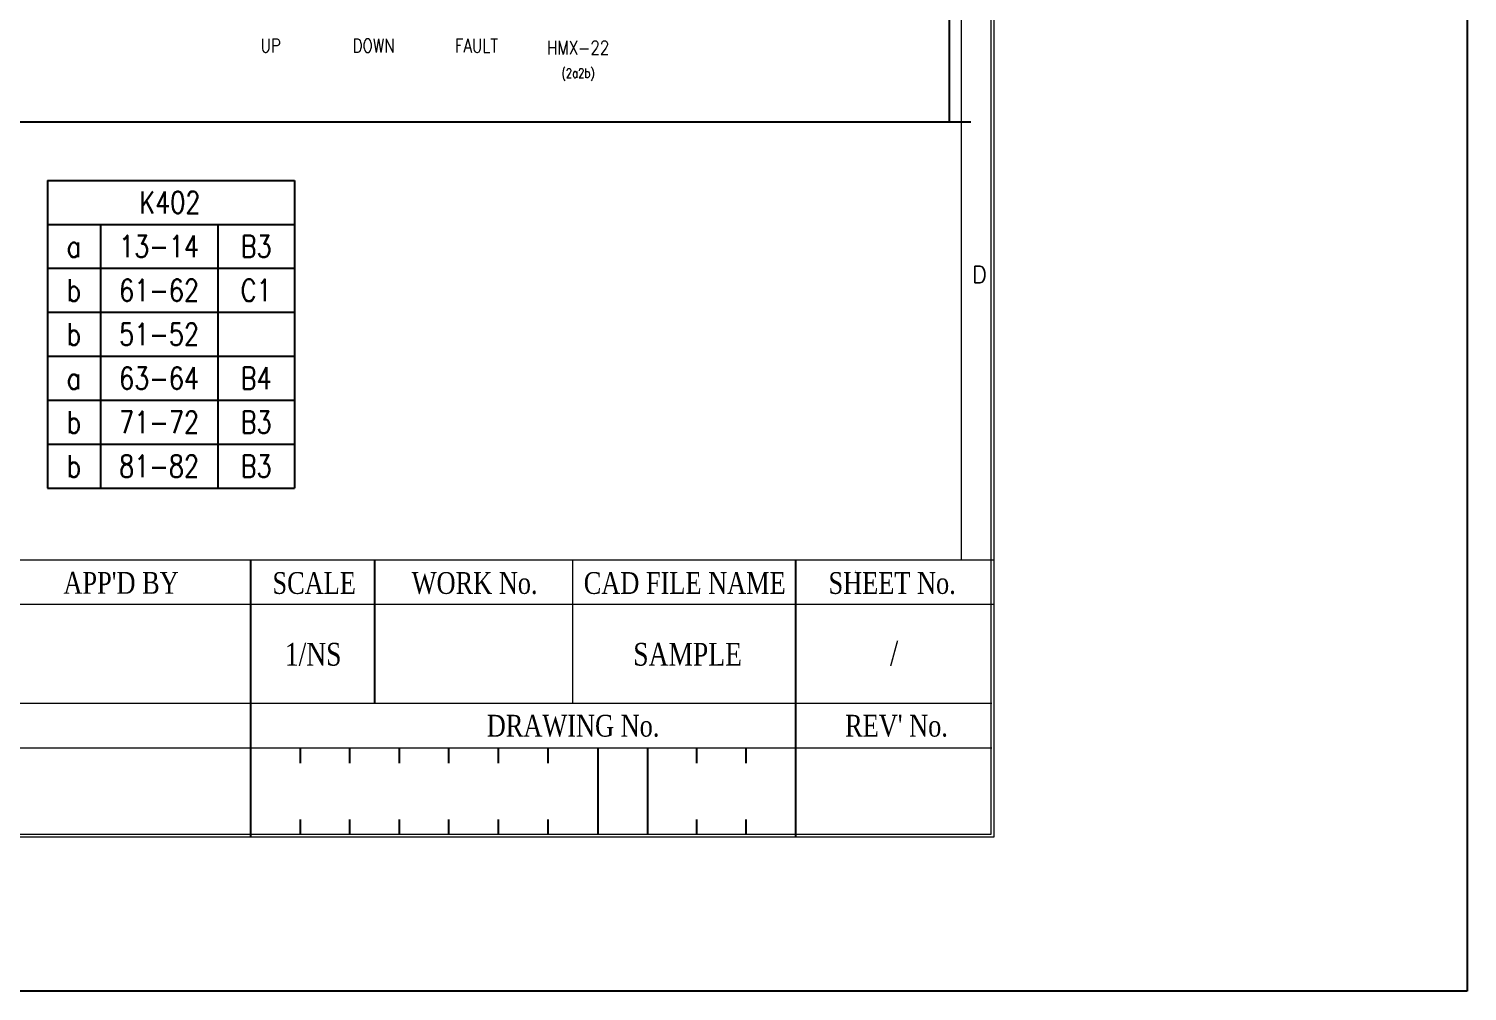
# Model space of a CAD drawing. Header units: millimetres. Extents: x 107 to 2900, y 85 to 3996.
# Drawn here: x 2586.9 to 2900.5, y 85.2 to 295.1 of the extents above; entities that cross this region are included whole.
import ezdxf
from ezdxf.enums import TextEntityAlignment as Align
from ezdxf.lldxf.tags import DXFTag

# ---------------------------------------------------------------- set-up
doc = ezdxf.new("R2010")
doc.units = ezdxf.units.MM
for name, color, linetype in [('20', 2, 'Continuous'), ('30', 3, 'Continuous'), ('40', 4, 'Continuous'), ('70', 7, 'Continuous')]:
    doc.layers.add(name, color=color, linetype=linetype)
doc.styles.add('ROMANS', font='ROMANS.shx', dxfattribs={"width": 0.7})
doc.styles.add('SIMPLEX', font='SIMPLEX')
doc.styles.add('SS', font='batang.ttc', dxfattribs={"width": 0.8})
tags = doc.linetypes.add('CENTER', pattern=[2, 1.25, -0.25, 0.25, -0.25]).pattern_tags.tags
tags[10:11] = [DXFTag(74, 4), DXFTag(75, 0), DXFTag(340, '0'), DXFTag(46, 1.0), DXFTag(50, 0.0), DXFTag(44, 0.0), DXFTag(45, 0.0)]
tags[8:9] = [DXFTag(74, 4), DXFTag(75, 0), DXFTag(340, '0'), DXFTag(46, 1.0), DXFTag(50, 0.0), DXFTag(44, 0.0), DXFTag(45, 0.0)]
tags[6:7] = [DXFTag(74, 4), DXFTag(75, 0), DXFTag(340, '0'), DXFTag(46, 1.0), DXFTag(50, 0.0), DXFTag(44, 0.0), DXFTag(45, 0.0)]
tags[4:5] = [DXFTag(74, 4), DXFTag(75, 0), DXFTag(340, '0'), DXFTag(46, 1.0), DXFTag(50, 0.0), DXFTag(44, 0.0), DXFTag(45, 0.0)]

msp = doc.modelspace()

# ---------------------------------------------------------------- linework, layer by layer
at = {"color": 7, "linetype": 'CENTER'}
for p, q in [((2787.529, 591.751), (2787.529, 274.863)), ((2792.281, 274.712), (2151.338, 274.712))]:
    msp.add_line(p, q, dxfattribs=at)
at = {"linetype": 'Continuous'}
for p, q in [((2590.958, 262.001), (2644.839, 262.001)), ((2590.958, 262.001), (2590.958, 194.906)), ((2644.839, 262.001), (2644.839, 194.906)), ((2590.958, 252.416), (2644.839, 252.416)), ((2602.501, 252.416), (2602.501, 194.906)), ((2628.11, 252.416), (2628.11, 194.906)), ((2590.958, 242.831), (2644.839, 242.831)), ((2590.958, 233.246), (2644.839, 233.246)), ((2590.958, 223.661), (2644.839, 223.661)), ((2590.958, 214.076), (2644.839, 214.076)), ((2590.958, 204.491), (2644.839, 204.491)), ((2590.958, 194.906), (2644.839, 194.906))]:
    msp.add_line(p, q, dxfattribs=at)
msp.add_lwpolyline([(1879.826, 3363.289), (2900.497, 3363.289), (2900.497, 85.223), (1879.826, 85.223)], close=True)
at = {"layer": '20', "color": 0, "lineweight": 13}
msp.add_lwpolyline([(1983.636, 179.259), (1983.636, 694.851), (2790.18, 694.851), (2790.18, 179.259)], dxfattribs=at)
at = {"layer": '40', "color": 0}
for p, q in [((2635.308, 118.779), (2635.308, 179.259)), ((2662.308, 147.939), (2662.308, 179.259)), ((2754.108, 147.939), (2754.108, 179.259)), ((2754.108, 118.779), (2754.108, 147.939)), ((2646.108, 134.979), (2646.108, 138.219)), ((2656.908, 134.979), (2656.908, 138.219)), ((2667.708, 134.979), (2667.708, 138.219)), ((2678.508, 134.979), (2678.508, 138.219)), ((2689.308, 134.979), (2689.308, 138.219)), ((2700.14, 134.979), (2700.14, 138.219)), ((2711.054, 119.427), (2711.054, 138.219)), ((2721.854, 119.427), (2721.854, 138.219)), ((2732.508, 134.979), (2732.508, 138.219)), ((2743.308, 134.979), (2743.308, 138.219)), ((2646.108, 119.427), (2646.108, 122.667)), ((2656.908, 119.427), (2656.908, 122.667)), ((2667.708, 119.427), (2667.708, 122.667)), ((2678.508, 119.427), (2678.508, 122.667)), ((2689.308, 119.427), (2689.308, 122.667)), ((2700.14, 119.427), (2700.14, 122.667)), ((2732.508, 119.427), (2732.508, 122.667)), ((2743.308, 119.427), (2743.308, 122.667))]:
    msp.add_line(p, q, dxfattribs=at)
at = {"layer": '40', "color": 0, "lineweight": 13}
for p, q in [((2705.508, 147.939), (2705.508, 179.259)), ((2797.308, 169.539), (2473.308, 169.539)), ((2796.876, 147.939), (2473.308, 147.939)), ((2796.876, 138.219), (2473.308, 138.219))]:
    msp.add_line(p, q, dxfattribs=at)
at = {"layer": '70', "color": 0, "lineweight": 13}
msp.add_line((1976.508, 179.259), (2797.308, 179.259), dxfattribs=at)
for points in [[(2797.308, 118.779), (1976.508, 118.779), (1976.508, 701.979), (2797.308, 701.979)], [(2796.66, 119.427), (1977.156, 119.427), (1977.156, 701.331), (2796.66, 701.331)]]:
    msp.add_lwpolyline(points, close=True, dxfattribs=at)
at = {"layer": '70', "color": 0}
msp.add_solid([(2767.071, 177.018), (2767.201, 177.018), (2767.136, 176.629)], dxfattribs=at)

# ---------------------------------------------------------------- texts
at = {"linetype": 'Continuous', "style": 'ROMANS', "width": 0.8}
for s, height, p in [('UP', 3, (2639.644, 289.877)), ('DOWN', 3, (2662.069, 289.877)), ('FAULT', 3, (2684.494, 289.877)), ('HMX-22', 3, (2706.658, 289.431)), ('(2a2b)', 2, (2706.658, 284.394))]:
    msp.add_text(s, height=height, dxfattribs=at).set_placement(p, align=Align.CENTER)
for s, height, p in [('K402', 4.7925, (2617.659, 257.209)), ('a', 4.793, (2596.729, 247.624)), ('13-14', 4.7925, (2615.305, 247.624)), ('B3', 4.7925, (2636.474, 247.624)), ('b', 4.793, (2596.729, 238.039)), ('61-62', 4.7925, (2615.305, 238.039)), ('C1', 4.7925, (2636.474, 238.039)), ('b', 4.793, (2596.729, 228.454)), ('51-52', 4.7925, (2615.305, 228.454)), ('a', 4.793, (2596.729, 218.869)), ('63-64', 4.7925, (2615.305, 218.869)), ('B4', 4.7925, (2636.474, 218.869)), ('b', 4.793, (2596.729, 209.284)), ('71-72', 4.7925, (2615.305, 209.284)), ('B3', 4.7925, (2636.474, 209.284)), ('b', 4.793, (2596.729, 199.699)), ('81-82', 4.7925, (2615.305, 199.699)), ('B3', 4.7925, (2636.474, 199.699))]:
    msp.add_text(s, height=height, dxfattribs=at).set_placement(p, align=Align.MIDDLE)
at = {"layer": '30', "color": 0, "style": 'SIMPLEX'}
msp.add_text('D', height=3.672, dxfattribs=at).set_placement((2794.176, 241.498), align=Align.MIDDLE)
at = {"layer": '40', "color": 0, "style": 'SS', "width": 0.8}
for s, height, p in [("APP'D BY", 4.752, (2607.02, 171.882)), ('SCALE', 4.752, (2649.118, 171.85)), ('WORK No.', 4.752, (2684.102, 171.85)), ('CAD FILE NAME', 4.752, (2729.898, 171.85)), ('SHEET No.', 4.752, (2775.124, 171.85)), ('1/NS', 4.968, (2648.899, 156.209)), ('SAMPLE', 4.968, (2730.528, 156.209)), ('/', 5.4, (2775.55, 156.209)), ('DRAWING No.', 4.752, (2705.565, 140.733)), ("REV' No.", 4.752, (2776.078, 140.733))]:
    msp.add_text(s, height=height, dxfattribs=at).set_placement(p, align=Align.CENTER)

doc.saveas('drawing.dxf')
